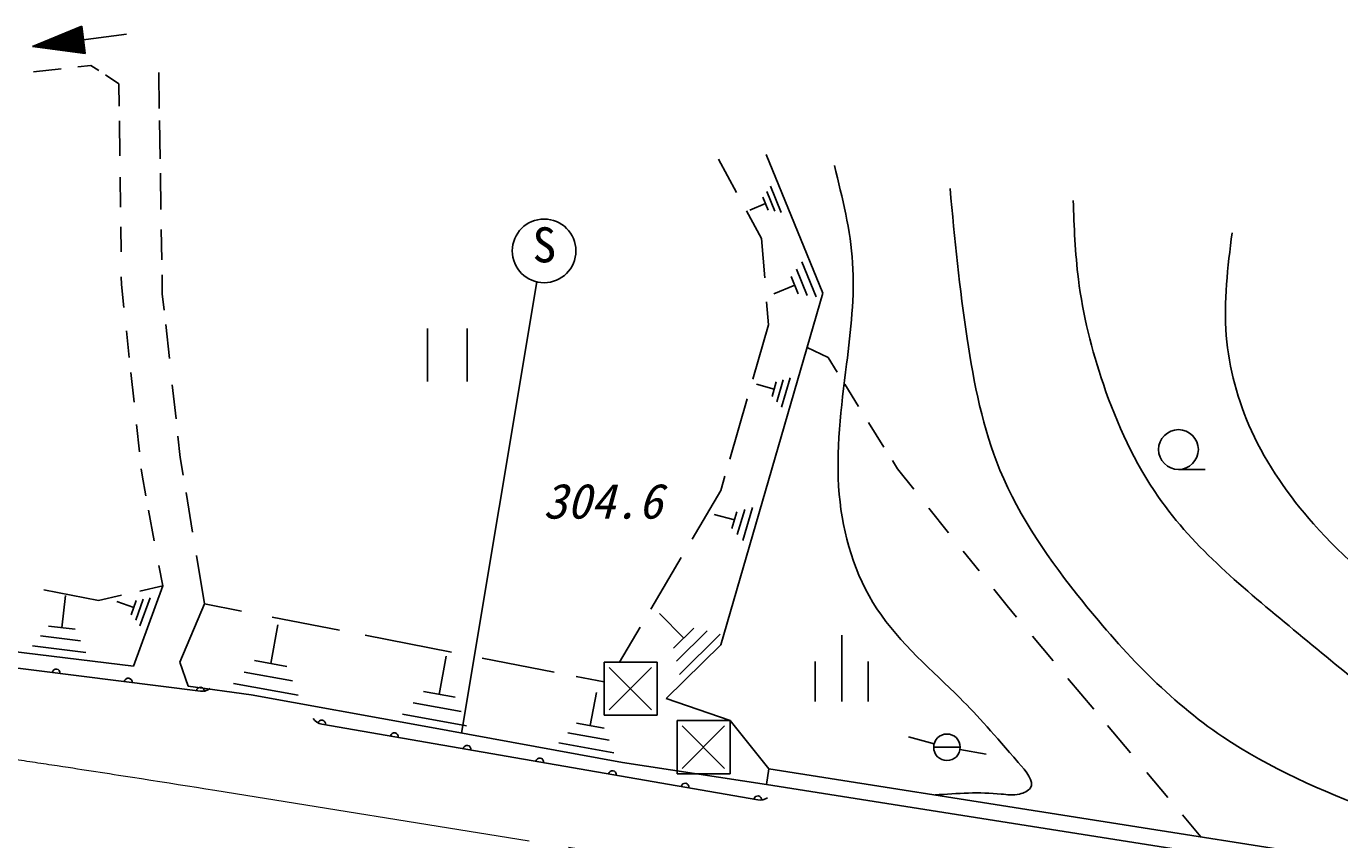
# Model space of a CAD drawing. Units: millimetres, scale not verified. Extents: x 40000 to 680000, y 20000 to 380000.
# Drawn here: x 379191 to 428688, y 304874 to 335516 of the extents above; entities that cross this region are included whole.
import ezdxf
from ezdxf.enums import TextEntityAlignment as Align

# ---------------------------------------------------------------- set-up
doc = ezdxf.new("R2010")
doc.units = ezdxf.units.MM
doc.header["$LTSCALE"] = 1000
doc.linetypes.add('CHAIN', pattern=[18.5, 12, -1.5, 3.5, -1.5])
for name, color, linetype, lineweight in [('M-BGD', 7, 'Continuous', 25), ('M-BMK', 2, 'CHAIN', 13), ('M-STR-STRC', 7, 'Continuous', 25)]:
    doc.layers.add(name, color=color, linetype=linetype, lineweight=lineweight)
doc.styles.add('ＭＳ ゴシック', font='')
doc.styles.get('ＭＳ ゴシック').set_extended_font_data('MS Gothic')

msp = doc.modelspace()

# ---------------------------------------------------------------- linework, layer by layer
at = {"layer": 'M-BGD'}
for p, q in [((379432, 334754), (381281, 335516)), ((382966, 335213), (379432, 334754)), ((380356, 334631), (380293, 335109)), ((380407, 334624), (380341, 335129)), ((380458, 334617), (380389, 335149)), ((380509, 334610), (380437, 335168)), ((380561, 334604), (380485, 335188)), ((380612, 334597), (380533, 335208)), ((380663, 334590), (380581, 335228)), ((380715, 334583), (380628, 335247)), ((380766, 334576), (380676, 335267)), ((380817, 334569), (380724, 335287)), ((380869, 334562), (380772, 335306)), ((380920, 334556), (380820, 335326)), ((380971, 334549), (380868, 335346)), ((381023, 334542), (380916, 335366)), ((381074, 334535), (380963, 335385)), ((381125, 334528), (381011, 335405)), ((381176, 334521), (381059, 335425)), ((381228, 334515), (381107, 335445)), ((381279, 334508), (381155, 335464)), ((381330, 334501), (381203, 335484)), ((381382, 334494), (381251, 335504)), ((381414, 334490), (381281, 335516)), ((379432, 334754), (381414, 334490)), ((379483, 334747), (379480, 334774)), ((379535, 334740), (379528, 334794)), ((379586, 334734), (379576, 334813)), ((379637, 334727), (379623, 334833)), ((379689, 334720), (379671, 334853)), ((379740, 334713), (379719, 334872)), ((379791, 334706), (379767, 334892)), ((379842, 334699), (379815, 334912)), ((379894, 334693), (379863, 334932)), ((379945, 334686), (379911, 334951)), ((379996, 334679), (379958, 334971)), ((380048, 334672), (380006, 334991)), ((380099, 334665), (380054, 335011)), ((380150, 334658), (380102, 335030)), ((380202, 334651), (380150, 335050)), ((380253, 334645), (380198, 335070)), ((380304, 334638), (380246, 335089)), ((379469, 333796), (380509, 333914)), ((381133, 333984), (381630, 334041)), ((381630, 334041), (381921, 333851)), ((382171, 333688), (382684, 333354)), ((384182, 333780), (384205, 332420)), ((382684, 333354), (382694, 332506)), ((382701, 331956), (382717, 330632)), ((384212, 331962), (384236, 330519)), ((407073, 330681), (409210, 325466)), ((405957, 329259), (405277, 330510)), ((382727, 329833), (382740, 328702)), ((384244, 329986), (384266, 328620)), ((407095, 329289), (407395, 328549)), ((407235, 329489), (407645, 328499)), ((406455, 328589), (407045, 328839)), ((406945, 329079), (407145, 328589)), ((406902, 327518), (406335, 328563)), ((382749, 327957), (382761, 327020)), ((384279, 327858), (384297, 326721)), ((407019, 326036), (406902, 327518)), ((408215, 326369), (408625, 325379)), ((408415, 326639), (408955, 325319)), ((382772, 326082), (382776, 325794)), ((382776, 325794), (382870, 324919)), ((384307, 326150), (384318, 325439)), ((407365, 325439), (408155, 325769)), ((408015, 326089), (408285, 325439)), ((384318, 325439), (384386, 324817)), ((409210, 325466), (405363, 312215)), ((407158, 324269), (407089, 325142)), ((384445, 324288), (384587, 322995)), ((406569, 322221), (407158, 324269)), ((382965, 324041), (383074, 323036)), ((394311, 322133), (394311, 324133)), ((395811, 324133), (395811, 322133)), ((409407, 323042), (408615, 323417)), ((409752, 322488), (409407, 323042)), ((383135, 322476), (383256, 321357)), ((407975, 322269), (407655, 321169)), ((384694, 322014), (384836, 320726)), ((406715, 322039), (407375, 321849)), ((407455, 322119), (407295, 321569)), ((407715, 322199), (407475, 321369)), ((410559, 321193), (410037, 322031)), ((405701, 319204), (406355, 321476)), ((383348, 320510), (383459, 319487)), ((411510, 319667), (410936, 320588)), ((384908, 320071), (384996, 319269)), ((384996, 319269), (385105, 318609)), ((383527, 318851), (383554, 318602)), ((412020, 318850), (411829, 319156)), ((412634, 318081), (412020, 318850)), ((422612, 318822), (423612, 318822)), ((383554, 318602), (383700, 317823)), ((405363, 318028), (405518, 318566)), ((385212, 317956), (385458, 316464)), ((404283, 316198), (405363, 318028)), ((383800, 317285), (384016, 316129)), ((406265, 317309), (405985, 316369)), ((406555, 317389), (406195, 316139)), ((413951, 316436), (413206, 317366)), ((405115, 317129), (405875, 316919)), ((405965, 317229), (405775, 316599)), ((385603, 315583), (385904, 313759)), ((402726, 313558), (403873, 315502)), ((415098, 315002), (414502, 315747)), ((384190, 315198), (384333, 314432)), ((384333, 314432), (383234, 311409)), ((383473, 314237), (384333, 314432)), ((379848, 314282), (381907, 313881)), ((380675, 314069), (380535, 312859)), ((381907, 313881), (382784, 314080)), ((382605, 313849), (383245, 313619)), ((383335, 313879), (383145, 313349)), ((383595, 313939), (383315, 313139)), ((383855, 313989), (383475, 312929)), ((416151, 313685), (415655, 314306)), ((384974, 311560), (385904, 313759)), ((385904, 313759), (387298, 313487)), ((403055, 313389), (403965, 312469)), ((416508, 313260), (416151, 313685)), ((381035, 312799), (380025, 312919)), ((388665, 312969), (388405, 311509)), ((388453, 313261), (390998, 312764)), ((401549, 311563), (402327, 312883)), ((404345, 312849), (403585, 312089)), ((383234, 311409), (374987, 312417)), ((381235, 312369), (379725, 312549)), ((391964, 312575), (395218, 311939)), ((404845, 312739), (403695, 311599)), ((405335, 312619), (403805, 311099)), ((409921, 312583), (409921, 310083)), ((417892, 311611), (417108, 312545)), ((381435, 311929), (379425, 312179)), ((405363, 312215), (403310, 310190)), ((385754, 310468), (374879, 311833)), ((385298, 310658), (384974, 311560)), ((389005, 311399), (387795, 311619)), ((395015, 311789), (394755, 310349)), ((396373, 311714), (399087, 311183)), ((400964, 311563), (400964, 309563)), ((402964, 311563), (400964, 311563)), ((401154, 311363), (402754, 309763)), ((402754, 311363), (401154, 309763)), ((402964, 309563), (402964, 311563)), ((408921, 311583), (408921, 310083)), ((410921, 310083), (410921, 311583)), ((389225, 310859), (387405, 311189)), ((399914, 311022), (400964, 310817)), ((419418, 309792), (418448, 310948)), ((387665, 310336), (385298, 310658)), ((389435, 310319), (387005, 310759)), ((395355, 310239), (394155, 310459)), ((400675, 310419), (400445, 309179)), ((394181, 309149), (387665, 310336)), ((395575, 309699), (393765, 310029)), ((403310, 310190), (405719, 309359)), ((395785, 309159), (393375, 309599)), ((400964, 309563), (402964, 309563)), ((403719, 309359), (403719, 307359)), ((405719, 309359), (403719, 309359)), ((405719, 309359), (407180, 307548)), ((405719, 307359), (405719, 309359)), ((406756, 306374), (390324, 309230)), ((401656, 307785), (394181, 309149)), ((401155, 308619), (399595, 308899)), ((400965, 309079), (399925, 309269)), ((403909, 309159), (405509, 307559)), ((405509, 309159), (403909, 307559)), ((420799, 308146), (419936, 309174)), ((401335, 308149), (399255, 308529)), ((413405, 308489), (412435, 308749)), ((413387, 308355), (414387, 308355)), ((414375, 308269), (415365, 308099)), ((407087, 306955), (401656, 307785)), ((407180, 307548), (407087, 306955)), ((407180, 307548), (434812, 303192)), ((422209, 306467), (421425, 307400)), ((403719, 307359), (405719, 307359)), ((407087, 306955), (434812, 302585)), ((423454, 304983), (422760, 305809))]:
    msp.add_line(p, q, dxfattribs=at)
for centre, radius in [((422612, 319572), 750), ((413887, 308355), 500)]:
    msp.add_circle(centre, radius, dxfattribs=at)
for centre, radius, start, end in [((380316, 311150), 150, 352.8482, 172.8482), ((383035, 310809), 150, 352.8482, 172.8482), ((385754, 310468), 150, 352.8482, 172.8482), ((385816, 310964), 500, 262.8482, 307.8482), ((390410, 309723), 500, 215.1391, 260.1391), ((390324, 309230), 150, 350.1391, 170.1391), ((393063, 308754), 150, 350.1391, 170.1391), ((395801, 308278), 150, 350.1391, 170.1391), ((398540, 307802), 150, 350.1391, 170.1391), ((401279, 307326), 150, 350.1391, 170.1391), ((404017, 306850), 150, 350.1391, 170.1391), ((406756, 306374), 150, 350.1391, 170.1391), ((406842, 306866), 500, 260.1391, 305.1391)]:
    msp.add_arc(centre, radius, start, end, dxfattribs=at)
for points, knots in [([(413440, 306561), (414279, 306619), (415117, 306677), (415931, 306593), (416156, 306570), (416379, 306536), (416619, 306593), (416784, 306633), (416957, 306714), (417032, 306823), (417201, 307067), (416869, 307446), (416573, 307786), (415662, 308831), (415086, 309507), (414370, 310218), (413373, 311211), (412105, 312272), (411250, 313568), (410402, 314853), (409961, 316369), (409828, 317881), (409683, 319518), (409898, 321151), (410103, 322791), (410262, 324063), (410414, 325339), (410333, 326600), (410253, 327833), (409948, 329052), (409644, 330270)], [0, 0, 0, 0, 1, 1, 1, 2, 2, 2, 3, 3, 3, 4, 4, 4, 5, 5, 5, 6, 6, 6, 7, 7, 7, 8, 8, 8, 9, 9, 9, 10, 10, 10, 10]), ([(434812, 304253), (433211, 304799), (431610, 305345), (430018, 305951), (428019, 306711), (426035, 307564), (424282, 308750), (422267, 310113), (420558, 311914), (419005, 313843), (417765, 315384), (416624, 317005), (415885, 318799), (415240, 320364), (414901, 322061), (414646, 323755), (414362, 325638), (414183, 327518), (414003, 329399)], [0, 0, 0, 0, 1, 1, 1, 2, 2, 2, 3, 3, 3, 4, 4, 4, 5, 5, 5, 6, 6, 6, 6]), ([(471190, 297222), (471418, 297305), (471646, 297389), (471797, 297578), (471941, 297758), (472014, 298034), (471955, 298230), (471859, 298547), (471416, 298657), (471025, 298784), (470305, 299018), (469763, 299309), (469167, 299515), (468067, 299896), (466782, 299988), (465529, 300108), (463386, 300315), (461339, 300604), (459281, 300959), (457068, 301340), (454843, 301796), (452626, 302268), (449998, 302828), (447383, 303410), (444796, 304092), (442794, 304620), (440810, 305208), (438835, 305872), (436716, 306584), (434609, 307385), (432696, 308496), (430643, 309690), (428814, 311243), (426951, 312785), (425098, 314320), (423212, 315845), (421857, 317780), (420959, 319064), (420294, 320529), (419780, 322033), (419339, 323325), (419009, 324647), (418841, 325989), (418717, 326971), (418680, 327964), (418643, 328957)], [0, 0, 0, 0, 1, 1, 1, 2, 2, 2, 3, 3, 3, 4, 4, 4, 5, 5, 5, 6, 6, 6, 7, 7, 7, 8, 8, 8, 9, 9, 9, 10, 10, 10, 11, 11, 11, 12, 12, 12, 13, 13, 13, 14, 14, 14, 15, 15, 15, 15]), ([(424632, 327739), (424471, 326444), (424311, 325150), (424413, 323863), (424510, 322633), (424847, 321410), (425363, 320279), (425951, 318992), (426769, 317825), (427704, 316769), (428851, 315471), (430174, 314341), (431580, 313331), (432995, 312315), (434494, 311421), (436041, 310625), (437710, 309767), (439433, 309022), (441160, 308285), (442660, 307645), (444163, 307010), (445695, 306457), (447470, 305815), (449285, 305283), (451107, 304775), (453455, 304118), (455814, 303501), (458201, 303019), (459940, 302668), (461695, 302390), (463466, 302215), (464716, 302091), (465974, 302019), (467196, 301776), (468845, 301448), (470430, 300808), (472023, 300240), (474352, 299410), (476701, 298733), (479117, 298119), (481265, 297573), (483466, 297077), (485480, 296437), (487473, 295804), (489282, 295030), (491843, 295048), (493016, 295056), (494346, 295229), (494768, 294463), (494903, 294217), (494945, 293874), (494987, 293531)], [0, 0, 0, 0, 1, 1, 1, 2, 2, 2, 3, 3, 3, 4, 4, 4, 5, 5, 5, 6, 6, 6, 7, 7, 7, 8, 8, 8, 9, 9, 9, 10, 10, 10, 11, 11, 11, 12, 12, 12, 13, 13, 13, 14, 14, 14, 15, 15, 15, 16, 16, 16, 17, 17, 17, 17])]:
    msp.add_open_spline(points, degree=3, knots=knots, dxfattribs=at)
at = {"layer": 'M-BMK'}
msp.add_line((386297, 306742), (472178, 292932), dxfattribs=at)
msp.add_open_spline([(375401, 308367), (376085, 308277), (376770, 308188), (377454, 308093), (378560, 307940), (379665, 307772), (380770, 307602), (382613, 307319), (384455, 307030), (386297, 306742)], degree=3, knots=[0, 0, 0, 0, 1, 1, 1, 2, 2, 2, 3, 3, 3, 3], dxfattribs=at)
at = {"layer": 'M-STR-STRC'}
msp.add_line((395592, 308891), (398428, 325887), dxfattribs=at)
msp.add_circle((398705, 327055), 1200, dxfattribs=at)

# ---------------------------------------------------------------- texts
at = {"layer": 'M-BGD', "style": 'ＭＳ ゴシック', "oblique": 15}
msp.add_text('304.6', height=1320, dxfattribs=at).set_placement((398667, 316572), align=Align.BOTTOM_LEFT)
at = {"layer": 'M-STR-STRC', "style": 'ＭＳ ゴシック'}
msp.add_text('S', height=1320, dxfattribs=at).set_placement((398268, 326227), align=Align.BOTTOM_LEFT)

doc.saveas('drawing.dxf')
